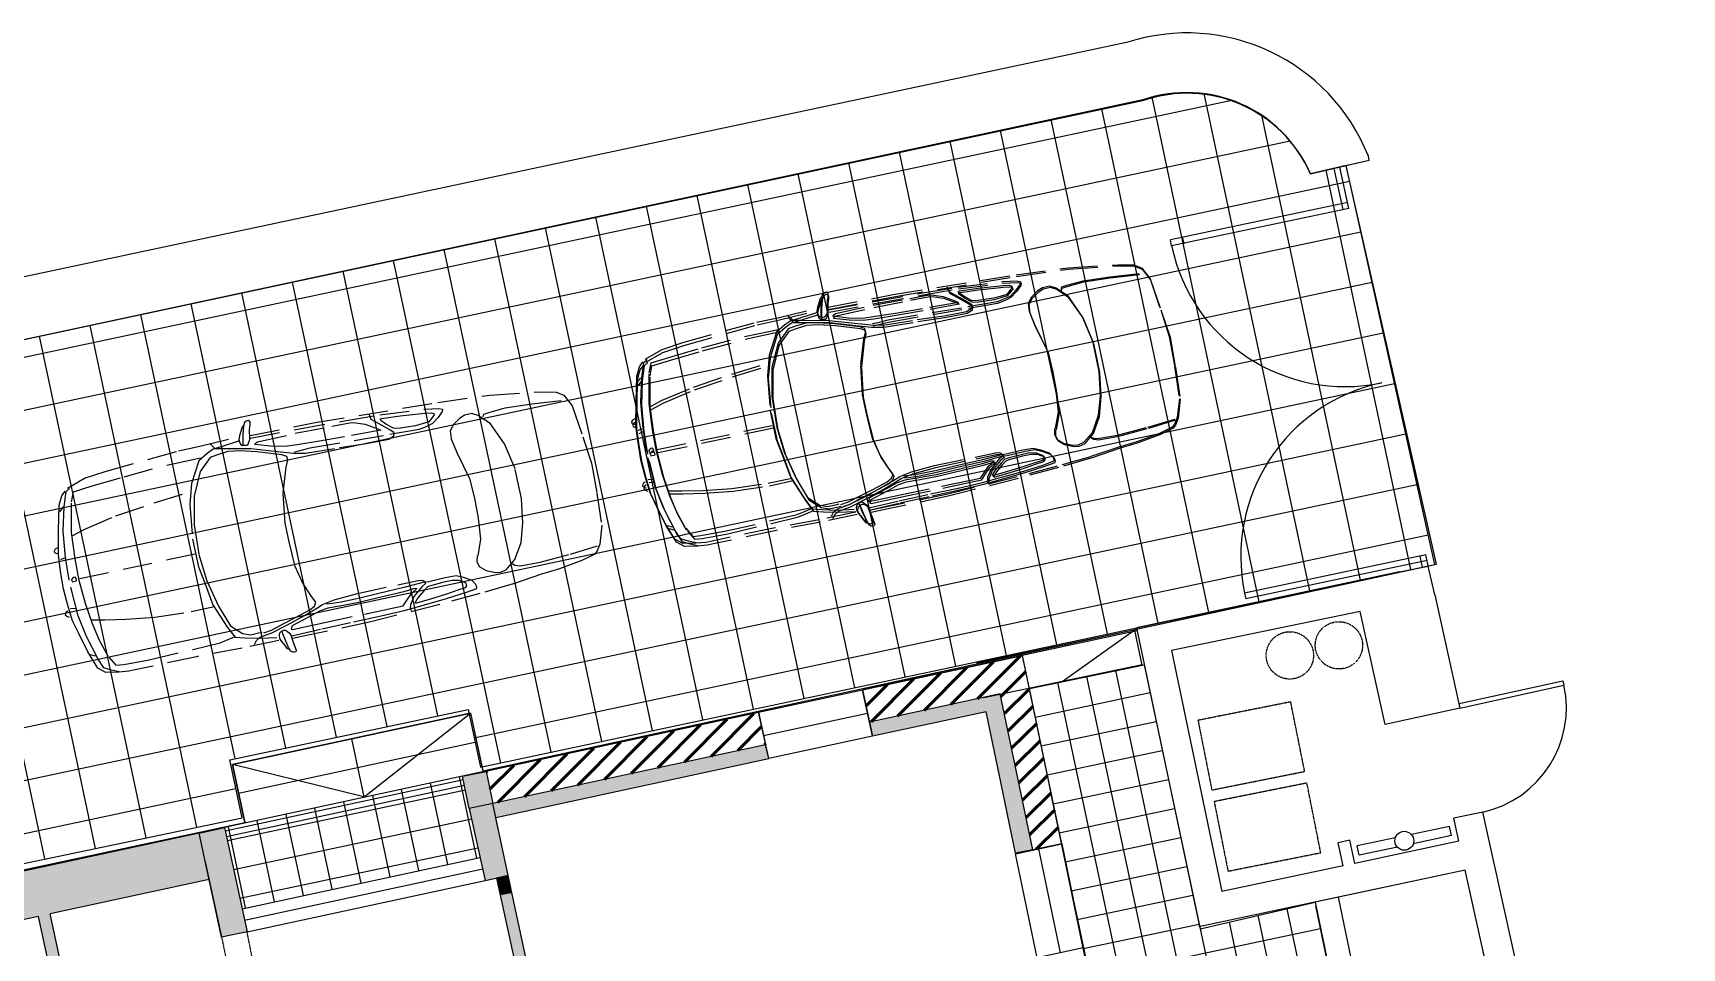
# Model space of a CAD drawing. Header units: inches. Extents: x 18308607 to 18311209, y 67593050 to 67595060.
# Drawn here: x 18309788 to 18311182, y 67594287 to 67595060 of the extents above; entities that cross this region are included whole.
import ezdxf

# ---------------------------------------------------------------- set-up
doc = ezdxf.new("R2010")
doc.units = ezdxf.units.IN
doc.header["$MEASUREMENT"] = 0
doc.linetypes.add('DASHED2', pattern=[0.375, 0.25, -0.125])
doc.linetypes.add('HIDDEN2', pattern=[0.1875, 0.125, -0.0625])
for name, color, linetype in [('A-Concrete', 4, 'Continuous'), ('A-Dashed', 9, 'DASHED2'), ('A-Door', 9, 'Continuous'), ('A-Flor-Strs', 8, 'Continuous'), ('A-Hatch Conc.', 141, 'Continuous'), ('A-Hatch Wall', 240, 'Continuous'), ('A-HATCH-01', 30, 'Continuous'), ('A-hatch-floor', 253, 'Continuous'), ('A-Ovhd', 9, 'HIDDEN2'), ('A-pfix', 12, 'Continuous'), ('A-view 3', 9, 'Continuous'), ('A-View 4', 8, 'Continuous'), ('A-Wall', 3, 'Continuous'), ('A-Window', 12, 'Continuous')]:
    doc.layers.add(name, color=color, linetype=linetype)
pattern_1 = [(45, (0, 0), (-8.8388347648, 8.8388347648), [])]

# ---------------------------------------------------------------- blocks, each defined once
blk = doc.blocks.new('CHDE03PL')
at = {"color": 0, "linetype": 'ByBlock'}
for points in [[(-1.759, 0.978), (-1.743, 0.967), (-1.728, 0.935), (-1.709, 0.896), (-1.696, 0.867), (-1.699, 0.84), (-1.708, 0.822), (-1.725, 0.811), (-1.744, 0.807), (-1.758, 0.809), (-1.773, 0.824), (-1.786, 0.84), (-1.793, 0.859), (-1.795, 0.878), (-1.803, 0.931), (-1.812, 0.993), (-1.809, 1.003), (-1.803, 1.007), (-1.791, 1.006), (-1.779, 1.004), (-1.766, 0.993), (-1.762, 0.983), (-1.754, 0.958), (-1.739, 0.886), (-1.729, 0.835), (-1.728, 0.812)], [(-1.811, -0.863), (-2.371, -0.853), (-3.423, -0.802), (-3.866, -0.771), (-4.284, -0.71), (-4.418, -0.679), (-4.476, -0.639), (-4.526, -0.537), (-4.56, -0.261), (-4.585, -0.027), (-4.577, 0.229), (-4.56, 0.504), (-4.51, 0.657), (-4.476, 0.708), (-4.451, 0.729), (-4.334, 0.759), (-4.134, 0.79), (-3.975, 0.8), (-3.724, 0.831), (-3.432, 0.851), (-3.081, 0.871), (-2.479, 0.892), (-1.936, 0.892), (-1.802, 0.892)], [(-1.801, 0.869), (-2.061, 0.864), (-2.336, 0.86), (-2.575, 0.86), (-2.786, 0.856), (-2.932, 0.847), (-3.147, 0.834), (-3.322, 0.816), (-3.414, 0.803), (-3.418, 0.795), (-3.414, 0.769), (-3.39, 0.729), (-3.325, 0.69), (-3.265, 0.664), (-3.172, 0.66), (-3.029, 0.664), (-2.99, 0.66), (-2.825, 0.668), (-2.583, 0.673), (-2.429, 0.677), (-2.268, 0.677), (-2.193, 0.673), (-2.143, 0.668)], [(-1.476, 0.873), (-1.501, 0.843), (-1.54, 0.821), (-1.636, 0.808), (-1.786, 0.769), (-1.943, 0.721), (-2.047, 0.686), (-2.111, 0.664), (-2.215, 0.646), (-2.418, 0.633), (-2.768, 0.633), (-2.943, 0.633), (-2.979, 0.638), (-2.993, 0.651), (-3, 0.673), (-2.965, 0.69), (-2.879, 0.76), (-2.836, 0.821), (-2.829, 0.851), (-2.832, 0.869)], [(-1.706, -0.837), (-1.568, -0.822), (-1.48, -0.814), (-1.423, -0.791), (-1.341, -0.745), (-1.241, -0.568), (-1.19, -0.399), (-1.152, -0.107), (-1.152, 0.132), (-1.177, 0.285), (-1.203, 0.47), (-1.285, 0.685), (-1.329, 0.777), (-1.41, 0.8), (-1.53, 0.831), (-1.675, 0.854)], [(-1.685, 0.882), (-1.368, 0.882), (-0.975, 0.871), (-0.499, 0.871), (-0.39, 0.871), (-0.307, 0.861), (-0.198, 0.841), (-0.14, 0.79), (-0.085, 0.638), (-0.041, 0.463), (-0.014, 0.356), (-0.003, 0.208), (0.003, 0.074), (-0.003, -0.074), (-0.014, -0.215), (-0.058, -0.416), (-0.107, -0.624), (-0.146, -0.698), (-0.184, -0.731)], [(-0.31, 0.859), (-0.25, 0.832), (-0.19, 0.799), (-0.157, 0.718), (-0.101, 0.51), (-0.069, 0.322), (-0.058, 0.013), (-0.069, -0.181), (-0.096, -0.403), (-0.146, -0.604), (-0.19, -0.725), (-0.223, -0.745)], [(-3.755, 0.66), (-3.771, 0.679), (-3.814, 0.693), (-3.986, 0.699), (-4.25, 0.686), (-4.487, 0.666)], [(-3.474, 0.535), (-3.464, 0.581), (-3.474, 0.627), (-3.523, 0.673), (-3.598, 0.706), (-3.641, 0.712), (-3.695, 0.699), (-3.781, 0.633), (-3.862, 0.502), (-3.911, 0.344), (-3.943, 0.14), (-3.943, -0.117), (-3.9, -0.341), (-3.819, -0.532), (-3.733, -0.624), (-3.684, -0.65), (-3.62, -0.65), (-3.571, -0.63), (-3.512, -0.591), (-3.474, -0.545), (-3.469, -0.479), (-3.49, -0.354), (-3.55, -0.117), (-3.555, 0.054), (-3.55, 0.225), (-3.534, 0.403), (-3.48, 0.535)], [(-2.882, 0.816), (-3.015, 0.808), (-3.157, 0.795), (-3.257, 0.782), (-3.322, 0.777), (-3.336, 0.764), (-3.336, 0.742), (-3.282, 0.707), (-3.225, 0.694), (-3.154, 0.694), (-3.047, 0.699), (-3.011, 0.703), (-2.972, 0.729), (-2.911, 0.777), (-2.875, 0.816)], [(-2.775, 0.816), (-2.811, 0.782), (-2.865, 0.729), (-2.918, 0.699), (-2.89, 0.694), (-2.804, 0.703), (-2.572, 0.707), (-2.415, 0.712), (-2.265, 0.707), (-2.147, 0.703), (-2.079, 0.712), (-1.972, 0.742), (-1.822, 0.786), (-1.808, 0.812), (-1.822, 0.816), (-1.883, 0.816), (-2.083, 0.816), (-2.44, 0.816), (-2.679, 0.816), (-2.775, 0.816)], [(-1.574, 0.792), (-1.643, 0.785), (-1.75, 0.754), (-1.864, 0.723), (-1.996, 0.685), (-2.04, 0.662), (-2.059, 0.631), (-2.034, 0.577), (-1.983, 0.447), (-1.952, 0.301), (-1.945, 0.085), (-1.945, -0.076), (-1.983, -0.33), (-2.053, -0.537), (-2.078, -0.591), (-2.078, -0.622), (-2.04, -0.645), (-1.838, -0.714), (-1.7, -0.752), (-1.599, -0.768), (-1.499, -0.76), (-1.442, -0.752), (-1.335, -0.652), (-1.241, -0.46), (-1.19, -0.222), (-1.177, 0.032), (-1.196, 0.262), (-1.247, 0.493), (-1.31, 0.677), (-1.398, 0.762), (-1.461, 0.785), (-1.53, 0.785), (-1.562, 0.785)], [(-0.245, 0.711), (-0.201, 0.564), (-0.173, 0.416), (-0.151, 0.235), (-0.14, 0.034), (-0.146, -0.154), (-0.162, -0.376), (-0.217, -0.63), (-0.25, -0.711), (-0.415, -0.725), (-0.695, -0.745), (-1.069, -0.765), (-1.294, -0.765), (-1.36, -0.765)], [(-0.25, 0.718), (-0.294, 0.799), (-0.36, 0.805), (-0.58, 0.812), (-0.959, 0.805), (-1.195, 0.799), (-1.332, 0.772)], [(-0.101, 0.664), (-0.14, 0.685)], [(-0.169, 0.378), (-0.282, 0.404), (-0.459, 0.436), (-0.7, 0.469), (-1.01, 0.489), (-1.214, 0.489)], [(0.008, 0.266), (0.024, 0.272), (0.035, 0.292), (0.024, 0.306), (0.008, 0.319)], [(-0.019, 0.249), (-0.063, 0.255)], [(-0.148, 0.018), (-1.144, 0.018)], [(-0.079, 0.032), (-0.107, 0.032), (-0.118, 0.032), (-0.118, 0.012), (-0.112, -0.001), (-0.096, -0.001), (-0.079, 0.012), (-0.079, 0.025)], [(-0.025, -0.174), (-0.058, -0.181)], [(-0.019, -0.275), (0.003, -0.268), (0.014, -0.255), (0.014, -0.241), (0.003, -0.235), (-0.014, -0.228)], [(-0.168, -0.349), (-0.277, -0.382), (-0.558, -0.436), (-0.898, -0.476), (-1.195, -0.503)], [(-3.771, -0.604), (-3.781, -0.624), (-3.825, -0.63), (-3.97, -0.637), (-4.196, -0.624), (-4.482, -0.597)], [(-1.81, -0.839), (-2.2, -0.83), (-2.619, -0.816), (-2.921, -0.803), (-3.302, -0.77), (-3.419, -0.752), (-3.45, -0.738), (-3.442, -0.719), (-3.397, -0.678), (-3.34, -0.637), (-3.287, -0.623), (-3.219, -0.613), (-2.913, -0.623), (-2.505, -0.641), (-2.283, -0.65), (-2.196, -0.646), (-2.15, -0.646)], [(-1.463, -0.867), (-1.497, -0.816), (-1.587, -0.798), (-1.795, -0.752), (-2.037, -0.673), (-2.135, -0.641), (-2.237, -0.618), (-2.528, -0.604), (-2.758, -0.59), (-2.951, -0.586), (-3, -0.604), (-3.008, -0.627), (-2.977, -0.66), (-2.894, -0.733), (-2.841, -0.779), (-2.838, -0.803), (-2.834, -0.821)], [(-0.101, -0.57), (-0.14, -0.604)], [(-1.774, -0.957), (-1.761, -0.947), (-1.724, -0.878), (-1.711, -0.849), (-1.712, -0.83), (-1.717, -0.808), (-1.727, -0.798), (-1.747, -0.791), (-1.766, -0.788), (-1.779, -0.794), (-1.789, -0.808), (-1.801, -0.83), (-1.808, -0.86), (-1.811, -0.886), (-1.817, -0.914), (-1.831, -0.949), (-1.836, -0.973), (-1.831, -0.983), (-1.824, -0.988), (-1.813, -0.988), (-1.795, -0.986), (-1.788, -0.98), (-1.773, -0.952), (-1.753, -0.88), (-1.734, -0.796)], [(-0.207, -0.751), (-0.365, -0.802), (-0.549, -0.823), (-1.192, -0.863), (-1.376, -0.863), (-1.71, -0.874)]]:
    blk.add_lwpolyline(points, dxfattribs=at)
for points in [[(-3.011, -0.668), (-2.955, -0.716), (-2.919, -0.754), (-2.915, -0.766), (-2.929, -0.77), (-3.086, -0.758), (-3.296, -0.738), (-3.351, -0.728), (-3.368, -0.718), (-3.371, -0.706), (-3.353, -0.69), (-3.312, -0.658), (-3.255, -0.652), (-3.195, -0.65), (-3.065, -0.656), (-3.027, -0.662)], [(-2.9, -0.674), (-2.59, -0.684), (-2.358, -0.694), (-2.185, -0.702), (-2.079, -0.709), (-1.961, -0.737), (-1.835, -0.779), (-1.843, -0.789), (-1.861, -0.796), (-2.188, -0.8), (-2.504, -0.793), (-2.671, -0.789), (-2.708, -0.779), (-2.782, -0.751), (-2.88, -0.691)]]:
    blk.add_lwpolyline(points, close=True, dxfattribs=at)

msp = doc.modelspace()

# ---------------------------------------------------------------- hatches: boundary and pattern name
at = {"layer": 'A-Hatch Conc.'}
h = msp.add_hatch(color=256, dxfattribs=at)
h.dxf.hatch_style = 1
h.paths.add_polyline_path([(18310171.1, 67594435.8), (18310161.1, 67594433.8), (18310151.2, 67594431.6), (18310156.6, 67594404.6), (18310176.8, 67594408.7)])
h = msp.add_hatch(color=256, dxfattribs=at)
h.dxf.hatch_style = 1
h.paths.add_polyline_path([(18309949.3, 67594388.2), (18309928.3, 67594383.7), (18309933, 67594361.7), (18309954, 67594366.4)])
h = msp.add_hatch(color=256, dxfattribs=at)
h.dxf.hatch_style = 1
h.paths.add_polyline_path([(18309954.5, 67594366.5), (18309933, 67594361.7), (18309947.3, 67594295.6), (18309968.8, 67594300.3)])
at = {"layer": 'A-Hatch Wall', "lineweight": 50}
h = msp.add_hatch(dxfattribs=at)
h.set_pattern_fill('ANSI31', color=256, scale=100)
h.set_pattern_definition(pattern_1)
h.paths.add_polyline_path([(18310605.9, 67594501.3), (18310633.4, 67594369.5), (18310657.9, 67594374.7), (18310643.9, 67594441.7), (18310624.7, 67594533.8), (18310587.6, 67594525.8), (18310489.3, 67594504.8), (18310495.2, 67594477.4)])
at = {"layer": 'A-Hatch Wall'}
h = msp.add_hatch(color=256, dxfattribs=at)
h.dxf.hatch_style = 1
h.paths.add_polyline_path([(18310605.9, 67594501.3), (18310495.2, 67594477.4), (18310497.7, 67594465.7), (18310593.8, 67594486.3), (18310604.8, 67594433.5), (18310618.7, 67594366.6), (18310633.4, 67594369.5), (18310633.4, 67594369.5)])
at = {"layer": 'A-Hatch Wall', "lineweight": 50}
h = msp.add_hatch(dxfattribs=at)
h.set_pattern_fill('ANSI31', color=256, scale=100)
h.set_pattern_definition(pattern_1)
h.paths.add_polyline_path([(18310407.4, 67594458.5), (18310401.4, 67594485.7), (18310171.1, 67594435.9), (18310176.8, 67594408.7)])
at = {"layer": 'A-Hatch Wall'}
h = msp.add_hatch(color=256, dxfattribs=at)
h.dxf.hatch_style = 1
h.paths.add_polyline_path([(18310410, 67594446.7), (18310407.4, 67594458.5), (18310176.6, 67594408.6), (18310179.1, 67594396.9)])
h = msp.add_hatch(color=256, dxfattribs=at)
h.dxf.hatch_style = 1
h.paths.add_polyline_path([(18310176.6, 67594408.6), (18310156.6, 67594404.6), (18310170.2, 67594343.6), (18310189.7, 67594347.8)])
h = msp.add_hatch(color=256, dxfattribs=at)
h.dxf.hatch_style = 1
h.paths.add_polyline_path([(18309928.3, 67594383.7), (18309400.8, 67594269.4), (18309409.3, 67594230.3), (18309432.4, 67594235.3), (18309792.5, 67594313.3), (18309862.8, 67593987.8), (18309880.1, 67593907.5), (18309889.9, 67593909.6), (18309875.1, 67593978.2), (18309884.9, 67593980.3), (18309882.9, 67593989.6, -0.414214), (18309879.9, 67593991.5), (18309872.6, 67593989.9), (18309802.3, 67594315.4), (18309936.7, 67594344.6)])
h = msp.add_hatch(color=256, dxfattribs=at)
h.dxf.hatch_style = 1
h.paths.add_polyline_path([(18310189.7, 67594347.8), (18310179.9, 67594345.7), (18310183.1, 67594331.1), (18310192.9, 67594333.1)])
h = msp.add_hatch(color=256, dxfattribs=at)
h.dxf.hatch_style = 1
h.paths.add_polyline_path([(18310192.9, 67594333.1), (18310183.1, 67594331.1), (18310239.6, 67594069.1), (18310249.4, 67594071.3)])
at = {"layer": 'A-hatch-floor'}
h = msp.add_hatch(dxfattribs=at)
h.set_pattern_fill('NET', color=256, scale=350, angle=12)
h.set_pattern_definition([(12, (-15.245, 7.318), (-9.096136473, 42.793957532), []), (102, (-15.245, 7.318), (-42.793957532, -9.096136473), [])])
edge = h.paths.add_edge_path()
edge.add_line((18309557.2, 67594753.1), (18309646.1, 67594330.1))
edge.add_line((18309646.1, 67594330.1), (18309964.6, 67594396.7))
edge.add_line((18309964.6, 67594396.7), (18309954.3, 67594445.6))
edge.add_line((18309954.3, 67594445.6), (18310155.8, 67594488.2))
edge.add_line((18310155.8, 67594488.2), (18310166.2, 67594439.3))
edge.add_line((18310166.2, 67594439.3), (18310973.3, 67594610.8))
edge.add_line((18310973.3, 67594610.8), (18310898.4, 67594947.9))
edge.add_line((18310898.4, 67594947.9), (18310868.2, 67594940.9))
edge.add_arc((18310763.6, 67594895.7), 114, 23.3511, 109.0609)
edge.add_line((18310726.4, 67595003.4), (18309557.2, 67594753.1))
h = msp.add_hatch(dxfattribs=at)
h.set_pattern_fill('NET', color=256, scale=200, angle=12)
h.set_pattern_definition([(12, (-15.245, 7.318), (-5.19779227, 24.453690018), []), (102, (-15.245, 7.318), (-24.453690018, -5.19779227), [])])
h.paths.add_polyline_path([(18310630.5, 67594506), (18310727.6, 67594526), (18310774.8, 67594302.7), (18310872.1, 67594325.3), (18310984.7, 67593781.6), (18310790, 67593740.6), (18310744.3, 67593960), (18310805.3, 67593974.6), (18310754.9, 67594204.2), (18310696.3, 67594188.5)])
h = msp.add_hatch(dxfattribs=at)
h.set_pattern_fill('NET', color=256, scale=200, angle=12)
h.paths.add_polyline_path([(18309949.8, 67594388.3), (18309964.6, 67594319.8), (18310165.8, 67594363.1), (18310151.1, 67594431.8)])

# ---------------------------------------------------------------- linework, layer by layer
at = {"layer": 'A-Concrete'}
for points in [[(18310151.1, 67594431.8), (18310171.1, 67594435.8), (18310176.8, 67594408.7), (18310156.6, 67594404.6)], [(18309949.8, 67594388.3), (18309968.8, 67594300.3), (18309947.3, 67594295.6), (18309928.3, 67594383.7)]]:
    msp.add_lwpolyline(points, close=True, dxfattribs=at)
at = {"layer": 'A-Dashed'}
for points in [[(18310863.3, 67594435.8), (18310851.5, 67594494.6), (18310773.1, 67594479), (18310784.8, 67594420.1)], [(18310876.9, 67594367.1), (18310865.2, 67594426), (18310786.8, 67594410.3), (18310798.5, 67594351.5)]]:
    msp.add_lwpolyline(points, close=True, dxfattribs=at)
for centre in [(18310892.3, 67594542.4), (18310850.8, 67594533.9)]:
    msp.add_circle(centre, 20, dxfattribs=at)
at = {"layer": 'A-Door'}
for centre, start, end in [((18310897.6, 67594911.1), 191.8669, 281.8669), ((18310959.3, 67594617.5), 101.8669, 191.8669)]:
    msp.add_arc(centre, 150, start, end, dxfattribs=at)
at = {"layer": 'A-Flor-Strs'}
for points in [[(18310719.9, 67594555.4), (18310585.8, 67594527.2)], [(18310721.5, 67594554.6), (18310587.6, 67594525.8)], [(18310719.9, 67594555.4), (18310659, 67594512)], [(18310726, 67594526), (18310592, 67594497.9)]]:
    msp.add_lwpolyline(points, dxfattribs=at)
msp.add_lwpolyline([(18310630.5, 67594506), (18310727.6, 67594526), (18310774.8, 67594302.7), (18310872.1, 67594325.3), (18310984.7, 67593781.6), (18310790, 67593740.6), (18310744.3, 67593960), (18310805.3, 67593974.6), (18310754.9, 67594204.2), (18310696.3, 67594188.5)], close=True, dxfattribs=at)
at = {"layer": 'A-HATCH-01'}
for points in [[(18310895.9, 67594910.7), (18310888.2, 67594945.5)], [(18310900.8, 67594911.7), (18310893, 67594946.6)], [(18310899.8, 67594916.6), (18310749.8, 67594885.1)], [(18310900.8, 67594911.7), (18310750.8, 67594880.2)], [(18310750.8, 67594880.2), (18310749.8, 67594885.1)], [(18310761.3, 67594881.9), (18310760.2, 67594886.8)], [(18310965.8, 67594618.9), (18310812.5, 67594586.6)], [(18310966.9, 67594614), (18310813.5, 67594581.7)], [(18310963, 67594608.4), (18310960.9, 67594617.8)], [(18310967.9, 67594609.5), (18310965.8, 67594618.9)], [(18310812.5, 67594586.6), (18310813.5, 67594581.7)]]:
    msp.add_lwpolyline(points, dxfattribs=at)
at = {"layer": 'A-Ovhd'}
for points in [[(18309947.3, 67594295.6), (18310044.9, 67593819.8)], [(18310063.5, 67593823.6), (18309968.8, 67594300.3)]]:
    msp.add_lwpolyline(points, dxfattribs=at)
at = {"layer": 'A-pfix'}
for points in [[(18310940, 67594379.7), (18310907.7, 67594372.8)], [(18310985.9, 67594389.4), (18310953.6, 67594382.5)], [(18310987.6, 67594381.6), (18310955.2, 67594374.7)], [(18310987.6, 67594381.6), (18310985.9, 67594389.4)], [(18310909.3, 67594365), (18310907.7, 67594372.8)], [(18310941.7, 67594371.8), (18310909.3, 67594365)]]:
    msp.add_lwpolyline(points, dxfattribs=at)
msp.add_circle((18310947.6, 67594377.2), 8, dxfattribs=at)
at = {"layer": 'A-view 3'}
for points in [[(18310993.9, 67594493.3), (18311081.8, 67594512.5)], [(18310994.7, 67594489.4), (18311082.6, 67594508.6)], [(18311081.8, 67594512.5), (18311082.6, 67594508.6)], [(18310157.8, 67594485), (18309956.4, 67594441.6)], [(18310067.9, 67594414.4), (18310157.8, 67594485)], [(18310157.8, 67594485), (18310168.3, 67594436.1)], [(18310057.1, 67594463.3), (18310067.6, 67594414.4), (18309956.4, 67594441.6)], [(18310163, 67594460.6), (18309961.7, 67594417.2)], [(18309956.4, 67594441.6), (18309966.9, 67594392.7)], [(18310151.1, 67594431.8), (18309949.8, 67594388.3)], [(18310151.8, 67594428.8), (18309950.4, 67594385.4)], [(18310152.8, 67594424), (18309951.5, 67594380.5)]]:
    msp.add_lwpolyline(points, dxfattribs=at)
msp.add_arc((18310994.7, 67594489.4), 90, 282.335, 12.3128, dxfattribs=at)
at = {"layer": 'A-View 4'}
for p, q in [((18310719.5, 67594555.1), (18310725.6, 67594525.6)), ((18310891.6, 67594329.5), (18311012.6, 67593746.5))]:
    msp.add_line(p, q, dxfattribs=at)
at = {"layer": 'A-View 4', "flags": 128}
msp.add_lwpolyline([(18310917.9, 67594952.3), (18310917.2, 67594955.8, 0.396246), (18310712.6, 67595051.9), (18309419.3, 67594777.2)], format="xyb", dxfattribs=at)
at = {"layer": 'A-View 4'}
for points in [[(18309556.9, 67594753), (18309648.7, 67594324.8), (18309966.9, 67594392.7), (18309956.4, 67594441.6), (18310157.8, 67594485), (18310168.3, 67594436.2), (18310974.7, 67594611), (18310898.4, 67594947.8), (18310868.3, 67594940.7, 0.392449), (18310726.2, 67595002.6), (18309556.9, 67594753)], [(18309557.2, 67594753.1), (18309646.1, 67594330.1), (18309964.6, 67594396.7), (18309954.3, 67594445.6), (18310155.8, 67594488.2), (18310166.2, 67594439.3), (18310973.3, 67594610.8), (18310898.4, 67594947.9), (18310868.2, 67594940.9, 0.392449), (18310726.4, 67595003.4), (18309557.2, 67594753.1)]]:
    msp.add_lwpolyline(points, format="xyb", dxfattribs=at)
for points in [[(18310917.9, 67594952.3), (18310868.2, 67594940.9)], [(18310917.9, 67594952.3), (18310868.3, 67594940.7)], [(18310943.4, 67594604.4), (18310721, 67594557.2)], [(18310910.4, 67594571), (18310750.6, 67594537.9)], [(18310721, 67594557.2), (18310774.4, 67594304.6)], [(18310750.6, 67594537.9), (18310793.4, 67594334.2)], [(18310727.6, 67594526), (18310774.8, 67594302.7), (18310872.1, 67594325.3)], [(18310994.7, 67594489.4), (18310931.5, 67594475.6)], [(18311013.9, 67594401.5), (18310989.5, 67594396.3)], [(18310901.4, 67594377.6), (18310891.7, 67594375.5)], [(18310993.8, 67594376.8), (18310905.8, 67594358.1)], [(18310999.2, 67594352.4), (18310773.9, 67594304.5)], [(18310896, 67594356), (18310793.4, 67594334.2)], [(18310984.7, 67593781.6), (18310872.7, 67594322.2)]]:
    msp.add_lwpolyline(points, dxfattribs=at)
at = {"layer": 'A-View 4', "flags": 128}
for points in [[(18310973.3, 67594585.2), (18310967.9, 67594609.4)], [(18310973.3, 67594585.2), (18310994.7, 67594489.4)], [(18310931.5, 67594475.6), (18310910.4, 67594571)], [(18310993.8, 67594376.8), (18310989.5, 67594396.3)], [(18311182.5, 67593640.3), (18311013.9, 67594401.5)], [(18310905.8, 67594358.1), (18310901.4, 67594377.6)], [(18310896, 67594356), (18310891.7, 67594375.4)]]:
    msp.add_lwpolyline(points, dxfattribs=at)
at = {"layer": 'A-View 4'}
msp.add_lwpolyline([(18310872.1, 67594325.3), (18310997.1, 67593722.8), (18311132.3, 67593751.3), (18310999.2, 67594352.4)], close=True, dxfattribs=at)
at = {"layer": 'A-Wall'}
for p, q in [((18310489.3, 67594504.8), (18310624.7, 67594533.8)), ((18310151.1, 67594431.8), (18310401.4, 67594485.8)), ((18310179.1, 67594396.9), (18310410, 67594446.7)), ((18310159.6, 67594392.7), (18310159.3, 67594392.6)), ((18309928.3, 67594383.7), (18309400.8, 67594269.4)), ((18309949.8, 67594388.3), (18309968.8, 67594300.3)), ((18309933.5, 67594359.4), (18309947.3, 67594295.6)), ((18309936.7, 67594344.6), (18309802.3, 67594315.4)), ((18310189.7, 67594347.8), (18310179.9, 67594345.7)), ((18310179.9, 67594345.7), (18310239.6, 67594069.1)), ((18310249.4, 67594071.3), (18310189.7, 67594347.8)), ((18309792.5, 67594313.3), (18309383, 67594224.6))]:
    msp.add_line(p, q, dxfattribs=at)
for points in [[(18310943.4, 67594604.4), (18310967.9, 67594609.4)], [(18310657.9, 67594374.7), (18310643.9, 67594441.7), (18310624.7, 67594533.8), (18310489.3, 67594504.8)], [(18310657.9, 67594374.7), (18310624.7, 67594533.8)], [(18310657.9, 67594374.7), (18310633.4, 67594369.5), (18310605.9, 67594501.3), (18310495.2, 67594477.4), (18310489.3, 67594504.8)], [(18310401.4, 67594485.8), (18310151.1, 67594431.8)], [(18310401.4, 67594485.8), (18310407.4, 67594458.5)], [(18310497.7, 67594465.7), (18310495.2, 67594477.4)], [(18310618.7, 67594366.6), (18310604.8, 67594433.5), (18310593.8, 67594486.3), (18310497.7, 67594465.7)], [(18310407.3, 67594458.4), (18310176.6, 67594408.6)], [(18310410, 67594446.7), (18310407.4, 67594458.5)], [(18310181.2, 67594387.1), (18310176.6, 67594408.6)], [(18310633.4, 67594369.5), (18310618.7, 67594366.6)], [(18309862.8, 67593987.8), (18309792.5, 67594313.3)], [(18309872.6, 67593989.9), (18309802.3, 67594315.4)], [(18309968.8, 67594300.3), (18309947.3, 67594295.6)]]:
    msp.add_lwpolyline(points, dxfattribs=at)
msp.add_lwpolyline([(18310156.6, 67594404.6), (18310170.2, 67594343.6), (18310189.7, 67594347.8), (18310176.6, 67594408.6)], close=True, dxfattribs=at)
at = {"layer": 'A-Wall', "flags": 128}
msp.add_lwpolyline([(18311158, 67593635.1), (18310999.2, 67594352.4)], dxfattribs=at)
at = {"layer": 'A-Window'}
msp.add_lwpolyline([(18310410, 67594446.7), (18310401.4, 67594485.8), (18310489.3, 67594504.8), (18310497.8, 67594465.7)], close=True, dxfattribs=at)
for points in [[(18310405.7, 67594466.3), (18310493.6, 67594485.2)], [(18309964.6, 67594319.8), (18310166, 67594363.1)], [(18310676.1, 67594286.6), (18310637, 67594278.3), (18310618.8, 67594366.3), (18310657.9, 67594374.7)], [(18310638.3, 67594370.5), (18310656.6, 67594282.5)], [(18310657.9, 67594374.7), (18310676.1, 67594286.6)], [(18309966.7, 67594310), (18310168.1, 67594353.4)], [(18309968.8, 67594300.3), (18310170.2, 67594343.6)]]:
    msp.add_lwpolyline(points, dxfattribs=at)

# ---------------------------------------------------------------- block references
at = {"layer": 'A-Dashed'}
for p, xscale, yscale, zscale, rotation in [((18310300.7, 67594706.6), 100.0000000000006, 100.0000000000006, 100.0000000000006, 191.8668564304527), ((18310301.7, 67594704), 100.0000000000004, 100.0000000000004, 100.0000000000004, 192.1058705113561), ((18309812.4, 67594597.5), 100.0000000000004, 100.0000000000004, 100.0000000000004, 192.1058705113561)]:
    msp.add_blockref('CHDE03PL', p, dxfattribs=dict(at, xscale=xscale, yscale=yscale, zscale=zscale, rotation=rotation))

doc.saveas('drawing.dxf')
